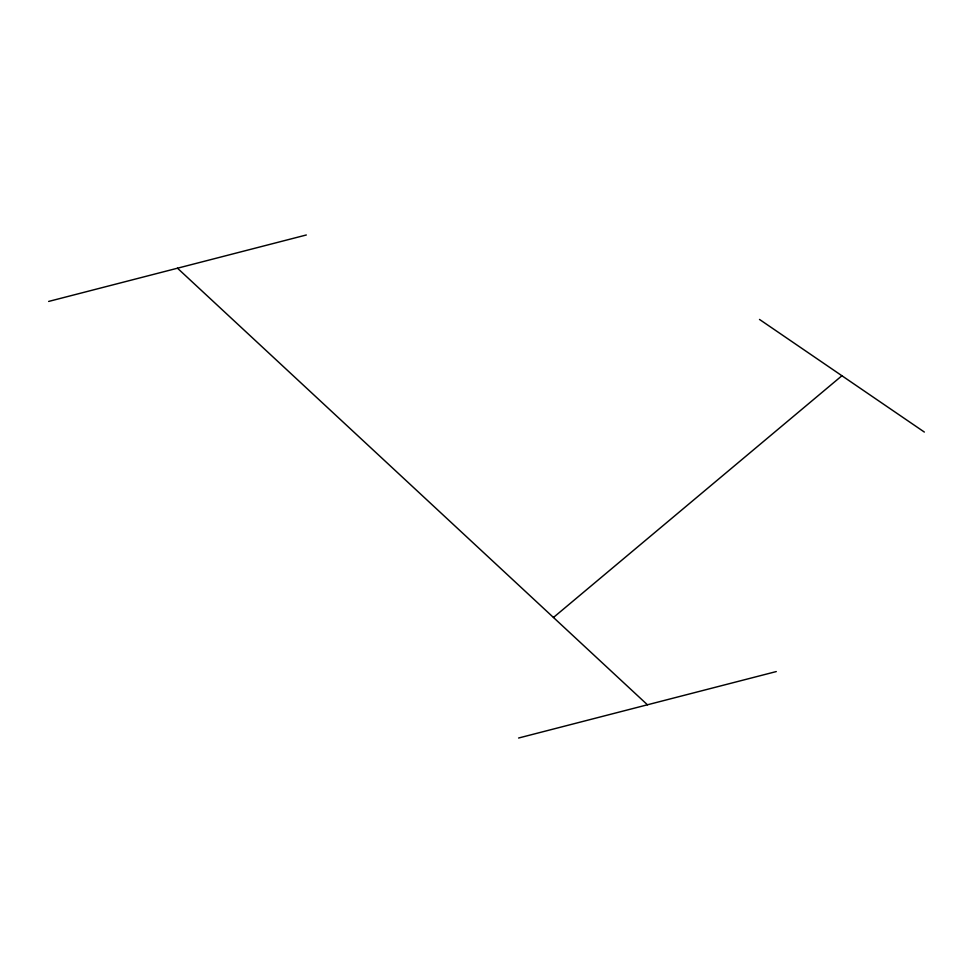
<?xml version="1.0" encoding="UTF-8"?>
<svg xmlns="http://www.w3.org/2000/svg" width="973" height="973" viewBox="0 0 973 973"><rect width="100%" height="100%" fill="white"/><g stroke="black" fill="none" stroke-linecap="round" stroke-linejoin="round"><path stroke-width="1.46" d="M553.455 617.478L841.925 375.748M48.65 301.435L306.325 234.98M518.597 738.02L776.284 671.565M759.499 319.436L924.35 432.061M177.487 268.207L647.446 704.793"/></g></svg>
